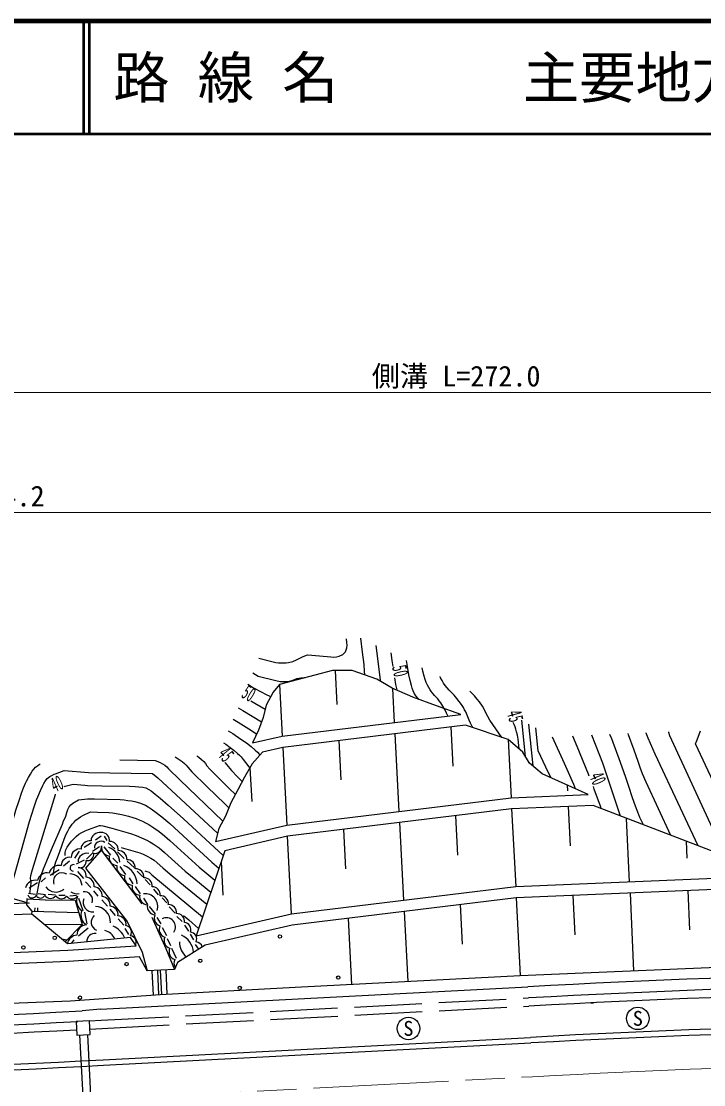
# Model space of a CAD drawing. Units: millimetres, scale not verified. Extents: x 40000 to 680000, y 20000 to 380000.
# Drawn here: x 172213 to 232792, y 285612 to 380000 of the extents above; entities that cross this region are included whole.
import ezdxf
from ezdxf.enums import TextEntityAlignment as Align

# ---------------------------------------------------------------- set-up
doc = ezdxf.new("R2010")
doc.units = ezdxf.units.MM
doc.header["$LTSCALE"] = 1000
doc.linetypes.add('CHAIN', pattern=[18.5, 12, -1.5, 3.5, -1.5])
doc.linetypes.add('DASHED', pattern=[7.5, 6, -1.5])
for name, color, linetype, lineweight in [('M-BGD', 7, 'Continuous', 25), ('M-BGD-EXST', 7, 'Continuous', 25), ('M-BMK', 2, 'CHAIN', 13), ('M-STR-HTXT', 7, 'Continuous', 13), ('M-STR-STRC', 7, 'Continuous', 25), ('M-TTL', 2, 'Continuous', 140), ('M-TTL-LINE', 7, 'Continuous', 50)]:
    doc.layers.add(name, color=color, linetype=linetype, lineweight=lineweight)
doc.layers.add('M-TTL-TXT', color=7, linetype='Continuous')
doc.styles.add('ＭＳ ゴシック', font='')
doc.styles.get('ＭＳ ゴシック').set_extended_font_data('MS Gothic')

msp = doc.modelspace()

# ---------------------------------------------------------------- linework, layer by layer
at = {"layer": 'M-BGD'}
for p, q in [((192765, 322180), (193245, 321889)), ((200075, 322369), (200232, 319373)), ((195133, 321134), (195373, 316548)), ((205165, 320788), (205323, 317764)), ((192603, 319690), (193851, 318932)), ((210350, 317373), (210533, 313878)), ((216976, 314742), (216660, 317962)), ((217638, 313910), (217275, 317620)), ((218087, 315254), (217892, 317275)), ((205375, 316765), (205736, 309875)), ((215423, 316248), (215686, 311090)), ((195425, 315549), (195786, 308659)), ((200400, 316157), (200583, 312662)), ((192516, 313744), (192672, 310748)), ((220673, 312199), (220698, 311699)), ((215738, 310092), (216099, 303201)), ((220769, 310304), (220947, 306808)), ((205788, 308876), (206148, 301985)), ((210763, 309484), (210946, 305989)), ((226205, 303627), (225950, 309253)), ((200813, 308268), (200996, 304773)), ((178438, 307080), (177794, 306678)), ((179303, 307674), (178799, 307306)), ((179852, 307283), (179610, 307670)), ((180521, 306555), (179918, 307091)), ((196198, 300769), (195838, 307660)), ((231235, 307219), (231289, 305720)), ((177367, 306357), (176931, 305709)), ((178594, 306228), (177995, 305639)), ((179148, 306718), (178546, 306306)), ((179544, 306715), (180146, 305980)), ((181339, 305705), (180745, 306283)), ((176497, 305456), (175974, 305003)), ((177794, 305531), (177096, 305185)), ((180349, 305713), (180779, 305283)), ((180951, 304979), (181474, 304285)), ((182230, 304882), (181615, 305465)), ((189947, 305420), (190104, 302424)), ((174372, 303984), (173977, 303612)), ((175589, 304673), (174790, 304174)), ((177755, 303931), (177233, 304536)), ((181777, 303972), (182120, 303452)), ((182990, 304067), (182507, 304554)), ((173650, 303533), (172924, 303062)), ((178384, 303124), (177906, 303631)), ((182328, 303206), (182772, 302552)), ((183643, 303365), (183218, 303816)), ((172706, 301584), (172735, 302143)), ((172728, 302125), (174373, 302010)), ((172864, 302612), (173465, 302540)), ((173699, 302596), (174362, 302509)), ((174607, 302519), (175254, 302458)), ((175557, 302432), (176109, 302437)), ((176516, 302387), (177120, 302424)), ((177307, 302182), (177671, 301084)), ((179045, 302354), (178645, 302821)), ((183060, 302177), (183415, 301610)), ((184405, 302462), (183969, 302959)), ((185121, 301745), (184717, 302191)), ((216151, 302203), (216511, 295312)), ((221170, 302414), (221348, 298918)), ((226251, 302628), (226564, 295736)), ((231393, 302844), (231520, 299347)), ((173177, 301009), (172706, 301584)), ((173427, 301003), (173435, 301307)), ((173677, 300996), (173685, 301301)), ((174334, 302010), (176990, 301988)), ((176990, 301988), (177630, 299820)), ((179853, 301462), (179363, 302016)), ((180566, 300636), (180118, 301180)), ((183574, 301441), (184102, 300768)), ((185883, 300842), (185352, 301405)), ((211176, 301595), (211359, 298099)), ((173164, 300749), (173177, 301009)), ((173177, 301009), (177310, 300904)), ((177814, 300941), (178036, 299897)), ((181316, 299779), (180827, 300333)), ((184253, 300468), (184608, 299901)), ((186485, 300107), (186034, 300542)), ((201226, 300379), (201532, 294522)), ((206201, 300987), (206525, 294785)), ((174224, 299867), (177630, 299820)), ((177630, 299820), (176110, 298298)), ((178147, 299519), (177296, 298789)), ((181764, 298948), (181421, 299469)), ((184728, 299565), (185095, 298863)), ((187079, 299243), (186741, 299784)), ((175804, 298552), (176256, 298475)), ((176869, 298469), (176651, 298161)), ((185168, 298604), (185466, 297984)), ((187541, 298475), (187240, 298985)), ((185559, 297719), (185971, 296831)), ((187972, 297656), (187689, 298066)), ((183938, 293565), (183825, 295732)), ((184437, 293599), (184324, 295758)), ((184676, 293614), (184564, 295771)), ((185176, 293641), (185063, 295797)), ((179260, 292329), (217189, 294313)), ((222763, 292872), (223013, 292884)), ((179260, 292329), (177624, 292162)), ((179495, 287835), (217424, 289819))]:
    msp.add_line(p, q, dxfattribs=at)
at = {"layer": 'M-BGD', "linetype": 'DASHED'}
for p, q in [((179297, 306445), (177906, 304825)), ((179297, 306445), (183799, 300477)), ((177906, 304825), (181610, 300087)), ((183799, 300477), (185053, 297690)), ((181610, 300087), (182939, 297375)), ((182939, 297375), (183385, 295709)), ((185053, 297690), (185823, 295837)), ((179313, 291330), (217241, 293314)), ((179350, 290611), (217279, 292595)), ((178271, 291276), (179313, 291330)), ((177385, 290028), (178000, 278244)), ((178084, 290065), (178699, 278281)), ((178308, 290557), (179350, 290611))]:
    msp.add_line(p, q, dxfattribs=at)
at = {"layer": 'M-BGD'}
for points in [[(193306, 323465), (194568, 323135), (194819, 323094), (195061, 323065), (195292, 323050), (195514, 323048), (195727, 323059), (195929, 323083), (196305, 323171), (196642, 323312), (197184, 323588), (197384, 323682), (197621, 323775), (198013, 323747), (199706, 323577), (199971, 323572), (200209, 323591), (200420, 323635), (200759, 323794), (200989, 324049), (201111, 324400), (201130, 324612), (201122, 324848), (201079, 325186)], [(202703, 321980), (202692, 322333), (202645, 322901), (202506, 324010), (202347, 325253)], [(204132, 321394), (204108, 321554), (203712, 324591)], [(205219, 322727), (205143, 323259), (205058, 323937)], [(207505, 319810), (207440, 319889), (207240, 320123), (207099, 320370), (207009, 320570), (206923, 320799), (206840, 321056), (206722, 321496), (206613, 322000), (206512, 322569), (206412, 323279)], [(193245, 321889), (194800, 321477), (195180, 321414), (195530, 321391), (195851, 321408), (196143, 321464), (196406, 321561), (196671, 321672), (197016, 321734), (197331, 321747), (197451, 321743)], [(209758, 318999), (209630, 319224), (209445, 319512), (209317, 319692), (209184, 319862), (209048, 320022), (208908, 320172), (208765, 320317), (208628, 320478), (208499, 320660), (208378, 320861), (208265, 321083), (208159, 321325), (208061, 321588), (207971, 321871), (207850, 322333), (207794, 322609)], [(192332, 321151), (192841, 320848), (193500, 320480), (193964, 320242), (194276, 320096), (194350, 320064)], [(205583, 320606), (205571, 320657), (205474, 321121), (205366, 321735)], [(212290, 317308), (212230, 317419), (212094, 317692), (211970, 317967), (211662, 318709), (211568, 318894), (211464, 319079), (211290, 319356), (211094, 319632), (210877, 319907), (210637, 320182), (210375, 320456), (210192, 320639), (210017, 320833), (209854, 321039), (209703, 321257), (209564, 321486), (209437, 321728), (209389, 321834)], [(214873, 316434), (213807, 317961), (213616, 318288), (213467, 318575), (213309, 318942), (213161, 319207), (212890, 319590), (212680, 319846), (212436, 320124), (212056, 320525), (212042, 320539)], [(191454, 319066), (191893, 318820), (193547, 317824)], [(210080, 318345), (209973, 318582), (209806, 318914), (209758, 318999)], [(191024, 318047), (191472, 317787), (192639, 317054), (193114, 316734)], [(216397, 315422), (216314, 316271), (216252, 316635), (216187, 316940), (216118, 317185), (216042, 317387), (215955, 317587), (215868, 317760)], [(190592, 317021), (190978, 316783), (191712, 316296), (192192, 315952), (192612, 315626), (192973, 315317), (193180, 315121), (193360, 314933), (193404, 314882)], [(221410, 311876), (221253, 312259), (220440, 314138), (219370, 316456)], [(222631, 313012), (222570, 313170), (221569, 315621), (221158, 316547)], [(225411, 309461), (223825, 314161), (222845, 316631)], [(227435, 308682), (227134, 309331), (226935, 309801), (226726, 310341), (226463, 311081), (226139, 312073), (225879, 312882), (225412, 314223), (224631, 316304), (224470, 316709)], [(229874, 307743), (227672, 312463), (227367, 313202), (227149, 313770), (226964, 314294), (226631, 315299), (226124, 316677), (226084, 316783)], [(232301, 306809), (231616, 308275), (228479, 314965), (227872, 316367), (227695, 316812), (227682, 316852)], [(233932, 307614), (229769, 316573), (229704, 316885), (229698, 316933)], [(237860, 304517), (237767, 304741), (237637, 304996), (237363, 305471), (237062, 305951), (236142, 307353), (236010, 307535), (235890, 307726), (232072, 315875), (232214, 316234), (232505, 317034)], [(190150, 315970), (190362, 315830), (190758, 315546), (191105, 315276), (191403, 315021), (191574, 314860), (191723, 314705), (191905, 314484), (192106, 314200), (192403, 313821), (192497, 313712)], [(156490, 304631), (162044, 304821), (172901, 301740), (156582, 301182), (137751, 301273), (127906, 301910), (119569, 302863), (101681, 306233), (92952, 308808), (84907, 313338), (82188, 314799)], [(180957, 314448), (184106, 314376), (184324, 314304), (184543, 314209), (184763, 314090), (184963, 313962), (185137, 313825), (185282, 313663), (186280, 312678), (190107, 309003)], [(185878, 314705), (185969, 314653), (186313, 314429), (186502, 314292), (186694, 314133), (186857, 313963), (186994, 313792), (187367, 313398), (188698, 312080), (190318, 310513), (190641, 310202)], [(187788, 314805), (187961, 314679), (188209, 314477), (188407, 314291), (188553, 314119), (188698, 313928), (188961, 313630), (189463, 313105), (190668, 311909), (191219, 311376)], [(219206, 312872), (218778, 313794), (218087, 315254)], [(169471, 302714), (169546, 302871), (169814, 303385), (169920, 303639), (170088, 304120), (170266, 304721), (171727, 309975), (172014, 310853), (172245, 311498), (172424, 311957), (172599, 312367), (172685, 312554), (172854, 312893), (173018, 313186), (173179, 313433), (173335, 313634), (173488, 313788), (173644, 313916), (173811, 314037), (173876, 314079)], [(171060, 302262), (171168, 302627), (172943, 308967), (173359, 310291), (173567, 310889), (173673, 311163), (173914, 311717), (174127, 312165), (174223, 312351), (174355, 312582), (174520, 312780), (174743, 312959), (174925, 313068), (175132, 313168), (175246, 313215), (176025, 313508)], [(176025, 313508), (178176, 313339), (183874, 313235), (184328, 312841), (186370, 310951), (189641, 307927)], [(190295, 314206), (190308, 314189), (190580, 313845), (190888, 313498), (191385, 312975), (191834, 312527)], [(176032, 312075), (176101, 312103), (176228, 312141), (176808, 312288)], [(176808, 312288), (177848, 312190), (178096, 312168), (179367, 312149), (181834, 312112), (182338, 312083), (182658, 312055), (183004, 312009), (183259, 311953), (183542, 311813), (183737, 311684), (184098, 311415), (184540, 311056), (185256, 310438), (186600, 309214), (190126, 305952)], [(223689, 310123), (223617, 310344), (223079, 311855), (222993, 312079)], [(172976, 302568), (173074, 303270), (173082, 303516), (173054, 303722), (173021, 303953), (173056, 304176), (173217, 304701), (175237, 311380), (175243, 311391)], [(173599, 302399), (173811, 303540), (173914, 303930), (174019, 304266), (174197, 304772), (174480, 305497), (174908, 306503), (175867, 308734), (175973, 309042), (176069, 309236), (176168, 309435), (176268, 309776), (176346, 310040), (176458, 310271), (176608, 310463), (176794, 310616), (177298, 310902)], [(177298, 310902), (178100, 310989), (178323, 310996), (178705, 310980), (181005, 310929), (181349, 310896), (181681, 310853), (182000, 310801), (182306, 310738), (182503, 310691), (182790, 310609), (182998, 310525), (183227, 310412), (183477, 310269), (183747, 310097), (184190, 309783), (184680, 309402), (185405, 308791), (186211, 308062), (189130, 305363), (189747, 304828)], [(175030, 304213), (175176, 304980), (175232, 305202), (175294, 305400), (175430, 305738), (175642, 306317), (176028, 307413), (176211, 307847), (176337, 308106), (176466, 308342), (176598, 308554), (176739, 308747), (176896, 308925), (177069, 309090), (177258, 309241), (177463, 309377), (177684, 309500), (178372, 309847)], [(178372, 309847), (178969, 309800), (179973, 309780), (180315, 309740), (180806, 309655), (181248, 309557), (181734, 309435), (182128, 309325), (182401, 309238), (182679, 309131), (182962, 309005), (183250, 308860), (183543, 308695), (183991, 308411), (184451, 308083), (184922, 307711), (185403, 307296), (188005, 304920), (188671, 304355), (189389, 303764)], [(176104, 305955), (176104, 306234), (176167, 306467), (176296, 306706), (176421, 306895), (176667, 307223), (176866, 307450), (177086, 307656), (177329, 307842), (177595, 308008), (177882, 308154), (178192, 308280), (179153, 308626)], [(179153, 308626), (179254, 308620), (179462, 308593), (180253, 308382), (181910, 307906), (182413, 307730), (182891, 307533), (183345, 307315), (183635, 307158), (183914, 306992), (184182, 306816), (184439, 306632), (184686, 306438), (184922, 306235), (185832, 305395), (186762, 304578), (187713, 303785), (189030, 302700)], [(181070, 306677), (182752, 306182), (183038, 306073), (183394, 305911), (183720, 305732), (184015, 305535), (184279, 305320), (184766, 304877), (185422, 304314), (186796, 303183), (188672, 301639)], [(250898, 296128), (246997, 297007), (246773, 297998), (246530, 298199), (245286, 299064), (244176, 300042), (242929, 301051), (241256, 302087), (239101, 303018), (236597, 303063), (216151, 302203), (196251, 299771), (188524, 298002), (186085, 296472), (185823, 295837), (183380, 295709), (182703, 296965), (176396, 296551), (156727, 295734), (137541, 295827), (127417, 296482), (118830, 297463), (100407, 300934), (89703, 304092)], [(183196, 304593), (183371, 304543), (183560, 304464), (183815, 304256), (188295, 300521)], [(181901, 298675), (176314, 298128), (173164, 300749), (156608, 300182), (137713, 300273), (127816, 300914), (119433, 301872), (117058, 302320)], [(186625, 300641), (187092, 300257), (187949, 299493)], [(129853, 297326), (137579, 296826), (156700, 296734), (176344, 297549), (182406, 297951), (181901, 298675)], [(106706, 296241), (118362, 294044), (127107, 293046), (137407, 292379), (156819, 292285), (176578, 293059), (184557, 293607), (196539, 294258), (216511, 295312), (236756, 296166), (250898, 296128)], [(251240, 295093), (249809, 295140), (247732, 295187), (245660, 295215), (243592, 295225), (241530, 295218), (239473, 295195), (237420, 295159), (235373, 295110), (233332, 295049), (231296, 294979), (229265, 294899), (227239, 294813), (225219, 294720), (223203, 294622), (221194, 294521), (219189, 294418), (217189, 294313)], [(156845, 291287), (157478, 291303), (159447, 291361), (161418, 291426), (163392, 291499), (165368, 291578), (167348, 291663), (169330, 291753), (171314, 291847), (173302, 291944), (175292, 292044), (177624, 292162)], [(257831, 290239), (255793, 290374), (253756, 290486), (251719, 290575), (249684, 290641), (247651, 290688), (245619, 290715), (243590, 290725), (241563, 290718), (239538, 290696), (237515, 290660), (235495, 290611), (233477, 290551), (231462, 290482), (229449, 290403), (227439, 290317), (225431, 290225), (223426, 290128), (221423, 290027), (219422, 289924), (217424, 289819)], [(171517, 287426), (173510, 287526), (175504, 287627), (177499, 287731), (179495, 287835)]]:
    msp.add_lwpolyline(points, dxfattribs=at)
for points in [[(195373, 316548), (211238, 318487), (209077, 319234), (206968, 320007), (205148, 320795), (203782, 321600), (201591, 322372), (199834, 322369), (195133, 321134), (194561, 320448), (193939, 319313), (193685, 318212), (193285, 317086), (192730, 315943)], [(189450, 307208), (195786, 308659), (215686, 311090), (222544, 311379), (220490, 312279), (218460, 313217), (217337, 314164), (216725, 315143), (215423, 316248), (211635, 317530), (195425, 315549), (193628, 315138), (192723, 314105), (192037, 312912), (191436, 311772), (190812, 310637), (190343, 309442), (189752, 308347)], [(196198, 300769), (216099, 303201), (236575, 304063), (238849, 304022), (236549, 305174), (222979, 310397), (215738, 310092), (195838, 307660), (190273, 306386), (187725, 298830)], [(177135, 290015), (178333, 290078), (178271, 291276), (177073, 291213)]]:
    msp.add_lwpolyline(points, close=True, dxfattribs=at)
at = {"layer": 'M-BGD', "linetype": 'DASHED'}
for points in [[(258086, 293729), (256005, 293868), (253927, 293982), (251852, 294072), (249781, 294140), (247714, 294187), (245651, 294215), (243592, 294225), (241537, 294218), (239487, 294196), (237441, 294159), (235400, 294110), (233364, 294050), (231333, 293979), (229306, 293900), (227283, 293813), (225266, 293721), (223253, 293623), (221245, 293522), (219241, 293419), (217241, 293314)], [(258033, 293011), (255961, 293149), (253892, 293263), (251825, 293353), (249761, 293420), (247701, 293467), (245644, 293495), (243591, 293505), (241542, 293498), (239497, 293476), (237456, 293439), (235420, 293390), (233387, 293330), (231359, 293260), (229335, 293181), (227315, 293094), (225300, 293002), (223288, 292904), (221281, 292803), (219278, 292700), (217279, 292595)], [(171345, 290922), (173333, 291021), (175324, 291123), (177243, 291222)], [(171381, 290203), (173369, 290302), (175361, 290404), (177110, 290494)]]:
    msp.add_lwpolyline(points, dxfattribs=at)
at = {"layer": 'M-BGD'}
for centre in [(175183, 298649), (195176, 298768), (172408, 297791), (181557, 296316), (188103, 296614), (200353, 295127), (191606, 294209), (177417, 293339)]:
    msp.add_circle(centre, 150, dxfattribs=at)
for centre, radius, start, end in [((179194, 307223), 790, 82.89351, 176.62135), ((179316, 307268), 740, 354.85226, 91.8922), ((178307, 306486), 790, 82.89351, 176.62135), ((178781, 306719), 570, 256.98305, 8.67337), ((179293, 306631), 592, 54.52997, 182.93058), ((180065, 306666), 734, 169.13153, 266.605), ((180078, 306461), 740, 354.85226, 91.8922), ((177420, 305748), 790, 82.89351, 176.62135), ((178035, 305380), 781, 77.83972, 179.16049), ((178089, 306078), 570, 256.98305, 8.67337), ((179449, 305246), 1531, 4.62908, 68.98835), ((180743, 305795), 734, 169.13153, 266.605), ((180840, 305655), 740, 354.85226, 91.8922), ((175558, 304188), 888, 77.93562, 166.06589), ((176533, 305010), 790, 82.89351, 176.62135), ((176840, 304857), 292, 71.99684, 266.24687), ((177397, 305436), 570, 256.98305, 8.67337), ((177242, 304139), 742, 350.99652, 87.93538), ((181421, 304924), 734, 169.13153, 266.605), ((180701, 303385), 1795, 2.18162, 69.68025), ((181601, 304848), 740, 354.85226, 91.8922), ((174510, 303533), 888, 77.93562, 166.06589), ((175830, 303659), 768, 56.61375, 198.21151), ((176506, 303218), 1107, 4.3734, 89.11524), ((177948, 303282), 742, 350.99652, 87.93538), ((182098, 304052), 734, 169.13153, 266.605), ((182363, 304042), 740, 354.85226, 91.8922), ((183129, 303277), 699, 352.25932, 92.32283), ((173463, 302878), 888, 77.93562, 166.06589), ((175285, 303802), 1090, 214.3798, 310.28603), ((178654, 302424), 742, 350.99652, 87.93538), ((182776, 303181), 734, 169.13153, 266.605), ((183850, 302484), 699, 352.25932, 92.32283), ((173166, 302605), 411, 201.52965, 335.41093), ((173922, 302585), 411, 201.52965, 335.41093), ((174791, 302748), 597, 214.02592, 322.92665), ((175762, 302723), 597, 214.02592, 322.92665), ((176734, 302697), 597, 214.02592, 322.92665), ((177149, 303462), 897, 233.8449, 283.42978), ((178129, 301924), 1007, 155.83712, 238.34377), ((178566, 301809), 868, 158.83648, 275.76689), ((177804, 301995), 744, 342.50168, 98.15114), ((179360, 301567), 742, 350.99652, 87.93538), ((183453, 302309), 734, 169.13153, 266.605), ((183220, 301456), 1108, 340.31689, 98.38938), ((184571, 301692), 699, 352.25932, 92.32283), ((178697, 300013), 1433, 358.95263, 86.28819), ((180066, 300709), 742, 350.99652, 87.93538), ((184131, 301438), 734, 169.13153, 266.605), ((185292, 300899), 699, 352.25932, 92.32283), ((178520, 300655), 1007, 155.83712, 238.34377), ((179199, 300040), 778, 130.89831, 247.05223), ((180772, 299852), 742, 350.99652, 87.93538), ((184732, 300395), 715, 154.31301, 253.20161), ((185083, 299614), 818, 325.52262, 117.22308), ((186013, 300107), 699, 352.25932, 92.32283), ((178042, 298909), 889, 93.28073, 181.3545), ((179249, 297948), 1414, 24.80703, 73.88992), ((179538, 297836), 2031, 22.90362, 65.83471), ((181383, 299133), 615, 331.34833, 78.54858), ((185169, 299401), 715, 154.31301, 253.20161), ((186640, 299388), 628, 338.00418, 84.01327), ((177204, 298001), 889, 93.28073, 171.69112), ((178727, 298333), 704, 79.98818, 183.06216), ((181800, 298236), 615, 331.34833, 78.54858), ((185607, 298407), 715, 154.31301, 253.20161), ((187885, 298228), 1620, 177.24495, 231.22297), ((185711, 297227), 1806, 4.45121, 66.75886), ((187157, 298529), 628, 338.00418, 84.01327), ((187673, 297669), 628, 16.3992, 84.01327), ((186044, 297413), 715, 154.31301, 253.20161), ((186482, 296419), 715, 154.31301, 214.84552)]:
    msp.add_arc(centre, radius, start, end, dxfattribs=at)
at = {"layer": 'M-BGD-EXST'}
for centre in [(226944, 291502), (206579, 290609)]:
    msp.add_circle(centre, 1000, dxfattribs=at)
at = {"layer": 'M-BMK'}
msp.add_line((179678, 284340), (217607, 286324), dxfattribs=at)
msp.add_lwpolyline([(257577, 286748), (255581, 286881), (253584, 286990), (251586, 287077), (249587, 287143), (247588, 287189), (245588, 287215), (243588, 287225), (241588, 287218), (239588, 287196), (237588, 287161), (235589, 287113), (233590, 287053), (231591, 286984), (229593, 286906), (227594, 286820), (225597, 286729), (223599, 286632), (221601, 286531), (219604, 286428), (217607, 286324)], dxfattribs=at)
at = {"layer": 'M-STR-HTXT'}
for p, q in [((77321, 347041), (341006, 347041)), ((77690, 336394), (251240, 336394))]:
    msp.add_line(p, q, dxfattribs=at)
at = {"layer": 'M-STR-STRC'}
msp.add_line((179521, 287336), (217450, 289320), dxfattribs=at)
for points in [[(257795, 289740), (255763, 289875), (253731, 289987), (251700, 290075), (249670, 290142), (247642, 290188), (245615, 290215), (243590, 290225), (241566, 290218), (239545, 290196), (237525, 290160), (235508, 290112), (233493, 290052), (231480, 289982), (229470, 289903), (227461, 289817), (225455, 289725), (223451, 289628), (221448, 289527), (219448, 289424), (217450, 289320)], [(171542, 286927), (173535, 287026), (175529, 287128), (177525, 287232), (179522, 287336)]]:
    msp.add_lwpolyline(points, dxfattribs=at)
at = {"layer": 'M-TTL'}
msp.add_line((680000, 380000), (40000, 380000), dxfattribs=at)
at = {"layer": 'M-TTL-LINE'}
for p, q in [((177750, 380000), (177750, 370000)), ((178250, 380000), (178250, 370000)), ((40000, 370000), (680000, 370000))]:
    msp.add_line(p, q, dxfattribs=at)

# ---------------------------------------------------------------- texts
at = {"layer": 'M-BGD-EXST', "style": 'ＭＳ ゴシック', "width": 0.55}
for s, rotation, p in [('50', 282.289, (204833, 322130)), ('50', 329.348, (191886, 319460)), ('45', 285.14, (215056, 318058)), ('45', 309.634, (189587, 314268)), ('40', 24.157, (175797, 311378)), ('40', 293.032, (222433, 312384))]:
    msp.add_text(s, height=1320, rotation=rotation, dxfattribs=at).set_placement(p, align=Align.BOTTOM_CENTER)
at = {"layer": 'M-BGD-EXST', "style": 'ＭＳ ゴシック'}
for p in [(226944, 291502), (206579, 290609)]:
    msp.add_text('S', height=1320, dxfattribs=at).set_placement(p, align=Align.MIDDLE_CENTER)
at = {"layer": 'M-STR-HTXT', "style": 'ＭＳ ゴシック'}
for s, p in [('側溝 L=272.0', (210813, 347041)), ('ストンガード L=174.2', (161798, 336394))]:
    msp.add_text(s, height=1833, dxfattribs=at).set_placement(p, align=Align.BOTTOM_CENTER)
at = {"layer": 'M-TTL-TXT', "style": 'ＭＳ ゴシック'}
for s, p in [('路 線 名', (180380, 375000)), ('主要地方道\u3000防府徳地線', (216734, 375000))]:
    msp.add_text(s, height=3666, dxfattribs=at).set_placement(p, align=Align.MIDDLE_LEFT)

doc.saveas('drawing.dxf')
